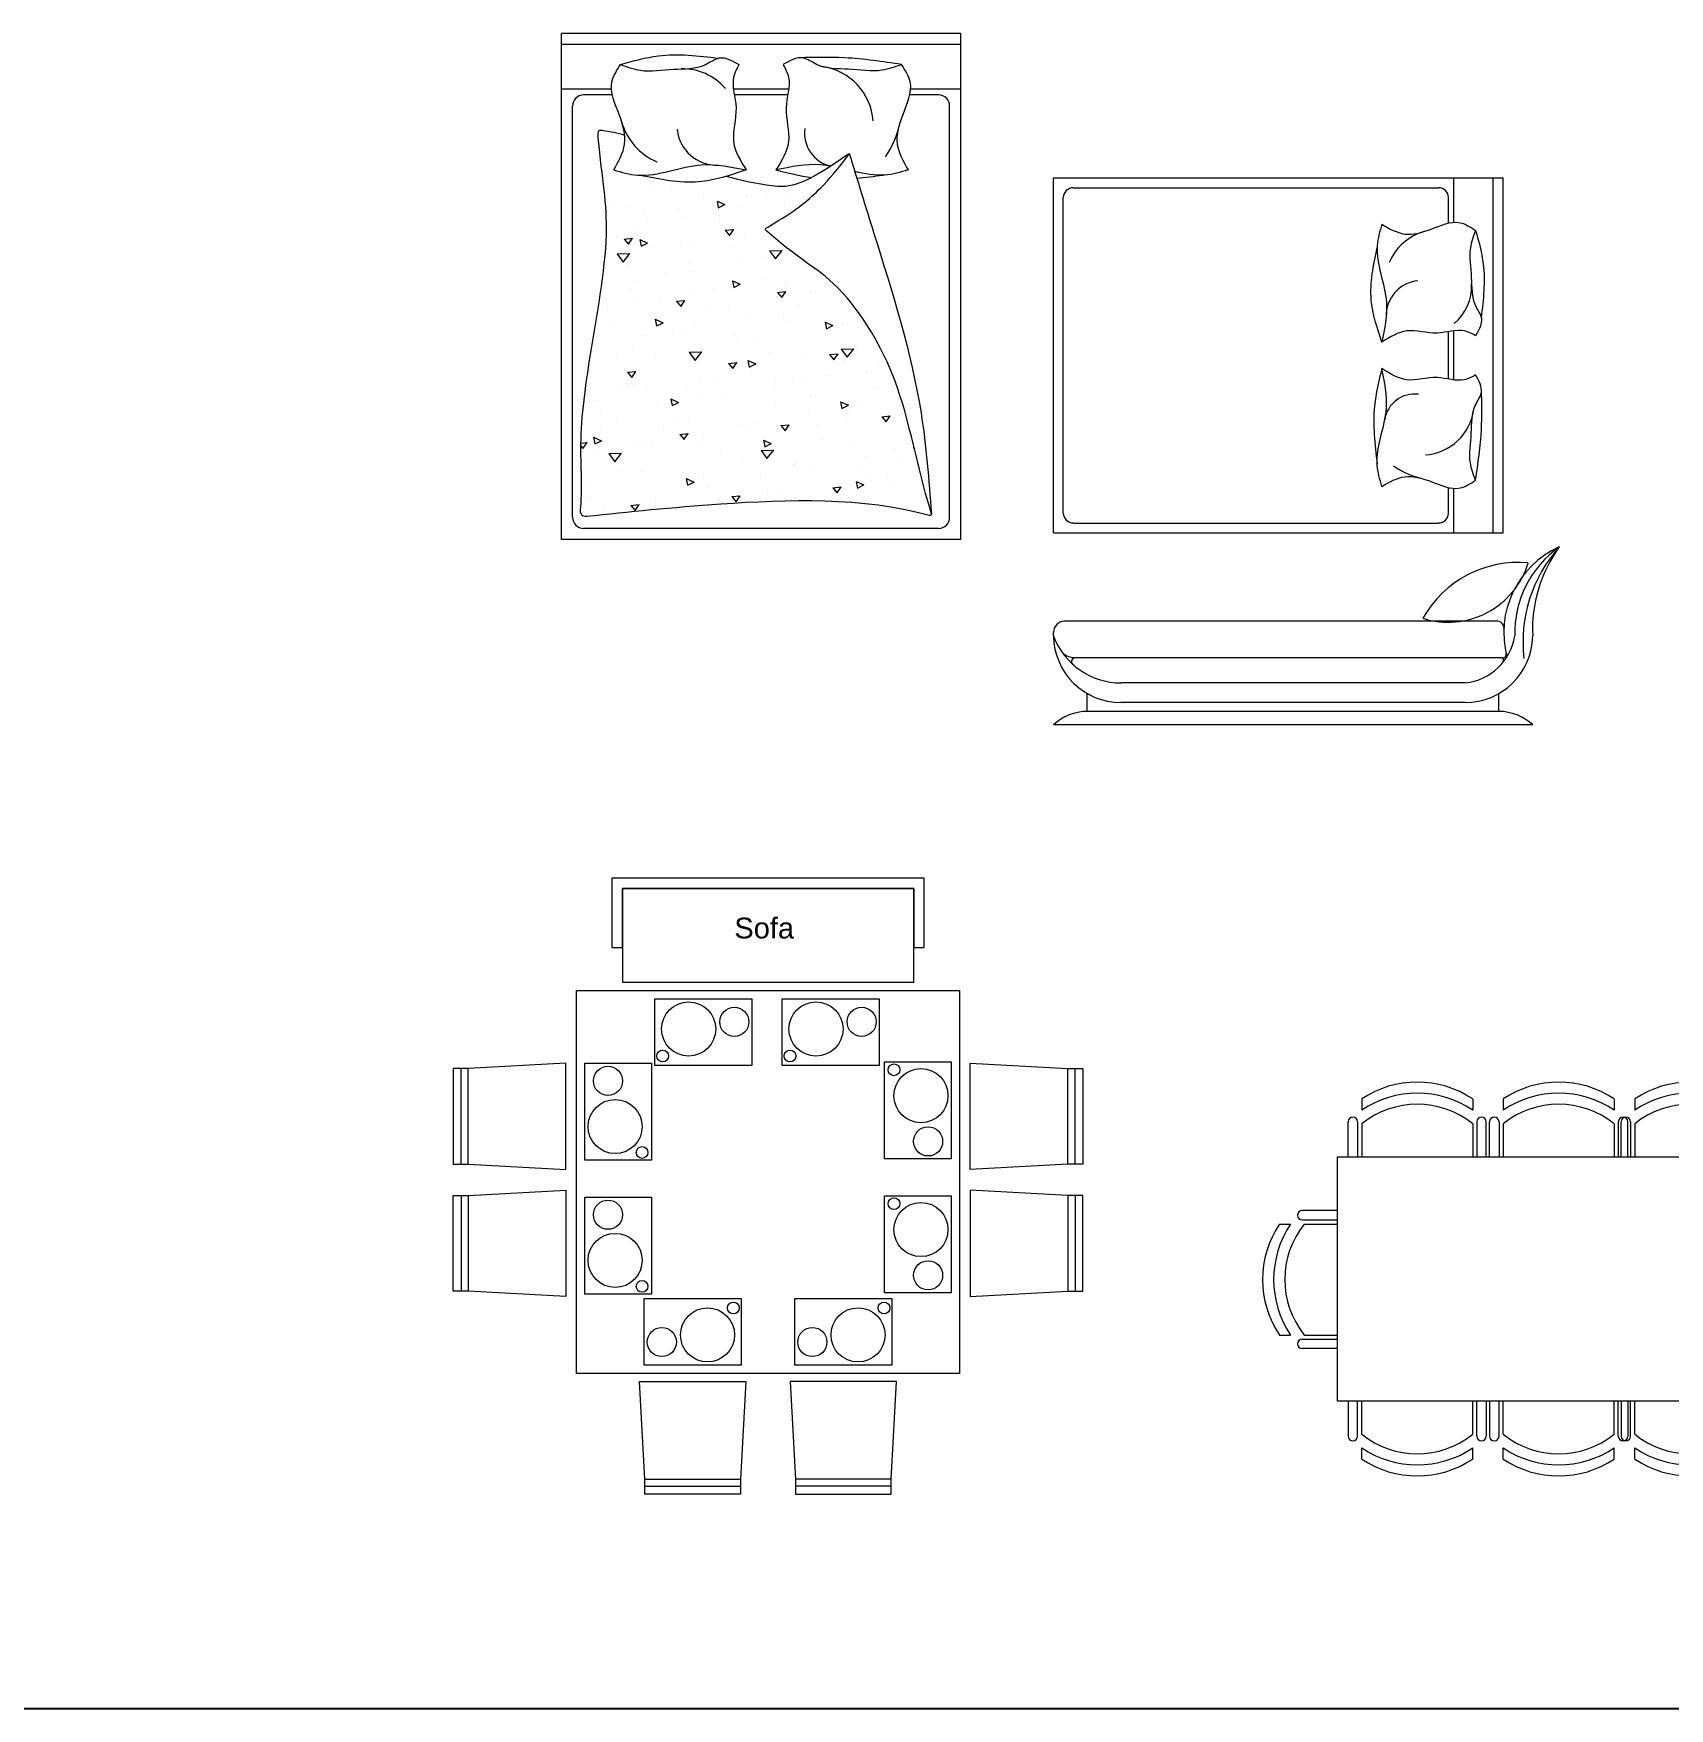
# Model space of a CAD drawing. Header units: millimetres. Extents: x 828494 to 5219521, y -272453 to 431064.
# Drawn here: x 2710968 to 2718343, y 191320 to 198868 of the extents above; entities that cross this region are included whole.
import ezdxf
from ezdxf.enums import TextEntityAlignment as Align

# ---------------------------------------------------------------- set-up
doc = ezdxf.new("R2010")
doc.units = ezdxf.units.MM
doc.header["$LTSCALE"] = 5
doc.header["$MEASUREMENT"] = 0
doc.layers.add('Furniture-Mobius', color=35, linetype='Continuous', lineweight=5)
doc.styles.get("Standard").update_dxf_attribs({"font": 'arial.ttf'})

# ---------------------------------------------------------------- blocks, each defined once
blk = doc.blocks.new('A$C68D15610')
at = {"layer": 'Furniture-Mobius'}
for p, q in [((696.7, 2755.7), (696.7, 2705.8)), ((1196.7, 2755.7), (1196.7, 2705.8)), ((635.5, 2494.5), (635.5, 2653)), ((677.8, 2653), (677.8, 2494.5)), ((696.7, 2643.7), (696.7, 2494.5)), ((1196.7, 2643.7), (1196.7, 2494.5)), ((1215.6, 2653), (1215.6, 2494.5)), ((1257.9, 2494.5), (1257.9, 2653)), ((399.2, 2445.7), (240.7, 2445.7)), ((1499.2, 2445.7), (1657.7, 2445.7)), ((138, 2384.5), (187.9, 2384.5)), ((240.7, 2403.4), (399.2, 2403.4)), ((250, 2384.5), (399.2, 2384.5)), ((1657.7, 2403.4), (1499.2, 2403.4)), ((1648.4, 2384.5), (1499.2, 2384.5)), ((1760.4, 2384.5), (1710.5, 2384.5)), ((138, 1884.5), (187.9, 1884.5)), ((240.7, 1865.6), (399.2, 1865.6)), ((399.2, 1823.3), (240.7, 1823.3)), ((250, 1884.5), (399.2, 1884.5)), ((1648.4, 1884.5), (1499.2, 1884.5)), ((1657.7, 1865.6), (1499.2, 1865.6)), ((1499.2, 1823.3), (1657.7, 1823.3)), ((1760.4, 1884.5), (1710.5, 1884.5)), ((138, 1747.1), (187.9, 1747.1)), ((399.2, 1808.3), (240.7, 1808.3)), ((240.7, 1766), (399.2, 1766)), ((250, 1747.1), (399.2, 1747.1)), ((1499.2, 1808.3), (1657.7, 1808.3)), ((1657.7, 1766), (1499.2, 1766)), ((1648.4, 1747.1), (1499.2, 1747.1)), ((1760.4, 1747.1), (1710.5, 1747.1)), ((138, 1247.1), (187.9, 1247.1)), ((240.7, 1228.3), (399.2, 1228.3)), ((399.2, 1215.7), (240.7, 1215.7)), ((250, 1247.1), (399.2, 1247.1)), ((1648.4, 1247.1), (1499.2, 1247.1)), ((1657.7, 1228.3), (1499.2, 1228.3)), ((1499.2, 1215.7), (1657.7, 1215.7)), ((1760.4, 1247.1), (1710.5, 1247.1)), ((138, 1154.5), (187.9, 1154.5)), ((399.2, 1185.9), (240.7, 1185.9)), ((240.7, 1173.4), (399.2, 1173.4)), ((250, 1154.5), (399.2, 1154.5)), ((1499.2, 1185.9), (1657.7, 1185.9)), ((1657.7, 1173.4), (1499.2, 1173.4)), ((1648.4, 1154.5), (1499.2, 1154.5)), ((1760.4, 1154.5), (1710.5, 1154.5)), ((138, 654.5), (187.9, 654.5)), ((240.7, 635.6), (399.2, 635.6)), ((250, 654.5), (399.2, 654.5)), ((1648.4, 654.5), (1499.2, 654.5)), ((1657.7, 635.6), (1499.2, 635.6)), ((1760.4, 654.5), (1710.5, 654.5)), ((399.2, 593.3), (240.7, 593.3)), ((1499.2, 593.3), (1657.7, 593.3)), ((635.5, 494.5), (635.5, 336)), ((677.8, 336), (677.8, 494.5)), ((696.7, 345.3), (696.7, 494.5)), ((1196.7, 345.3), (1196.7, 494.5)), ((1215.6, 336), (1215.6, 494.5)), ((1257.9, 494.5), (1257.9, 336)), ((696.7, 233.3), (696.7, 283.2)), ((1196.7, 233.3), (1196.7, 283.2))]:
    blk.add_line(p, q, dxfattribs=at)
blk.add_lwpolyline([(399.2, 494.5), (399.2, 2494.5), (1499.2, 2494.5), (1499.2, 494.5)], close=True, dxfattribs=at)
for centre, radius, start, end in [((946.7, 2383.3), 448.5, 56.12322, 123.87678), ((946.7, 2333.4), 448.5, 56.12322, 123.87678), ((946.7, 2333.4), 398.5, 51.1454, 128.8546), ((656.7, 2653), 21.2, 0, 180), ((1236.7, 2653), 21.2, 0, 180), ((240.7, 2424.5), 21.2, 90, 270), ((1657.7, 2424.5), 21.2, 270, 90), ((510.4, 2134.5), 448.5, 146.12322, 213.87678), ((560.3, 2134.5), 448.5, 146.12322, 213.87678), ((560.3, 2134.5), 398.5, 141.1454, 218.8546), ((1338.1, 2134.5), 398.5, 321.1454, 38.8546), ((1338.1, 2134.5), 448.5, 326.12322, 33.87678), ((1388.1, 2134.5), 448.5, 326.12322, 33.87678), ((240.7, 1844.5), 21.2, 90, 270), ((1657.7, 1844.5), 21.2, 270, 90), ((510.4, 1497.1), 448.5, 146.12322, 213.87678), ((560.3, 1497.1), 448.5, 146.12322, 213.87678), ((560.3, 1497.1), 398.5, 141.1454, 218.8546), ((240.7, 1787.2), 21.2, 90, 270), ((1338.1, 1497.1), 398.5, 321.1454, 38.8546), ((1657.7, 1787.2), 21.2, 270, 90), ((1338.1, 1497.1), 448.5, 326.12322, 33.87678), ((1388.1, 1497.1), 448.5, 326.12322, 33.87678), ((240.7, 1207.1), 21.2, 90, 270), ((240.7, 1194.5), 21.2, 90, 270), ((1657.7, 1207.1), 21.2, 270, 90), ((1657.7, 1194.5), 21.2, 270, 90), ((510.4, 904.5), 448.5, 146.12322, 213.87678), ((560.3, 904.5), 448.5, 146.12322, 213.87678), ((560.3, 904.5), 398.5, 141.1454, 218.8546), ((1338.1, 904.5), 398.5, 321.1454, 38.8546), ((1338.1, 904.5), 448.5, 326.12322, 33.87678), ((1388.1, 904.5), 448.5, 326.12322, 33.87678), ((240.7, 614.5), 21.2, 90, 270), ((1657.7, 614.5), 21.2, 270, 90), ((656.7, 336), 21.2, 180, 0), ((946.7, 655.6), 398.5, 231.1454, 308.8546), ((1236.7, 336), 21.2, 180, 0), ((946.7, 655.6), 448.5, 236.12322, 303.87678), ((946.7, 605.7), 448.5, 236.12322, 303.87678)]:
    blk.add_arc(centre, radius, start, end, dxfattribs=at)
blk = doc.blocks.new('chair 1')
at = {"layer": 'Furniture-Mobius'}
for p, q in [((0, 10), (18.36, 9)), ((0, -10), (0, 10)), ((18.36, -9), (0, -10))]:
    blk.add_line(p, q, dxfattribs=at)
for points in [[(21.2, -9), (18.36, -9), (18.36, 9), (21.2, 9)], [(19.71, 9), (21.2, 9), (21.2, -9), (19.71, -9)]]:
    blk.add_lwpolyline(points, close=True, dxfattribs=at)
blk = doc.blocks.new('palte arrng')
at = {"layer": 'Furniture-Mobius', "color": 252}
blk.add_lwpolyline([(-0.509, 0), (-0.0429, 0), (-0.0429, -0.3198), (-0.509, -0.3198)], close=True, dxfattribs=at)
for centre, radius in [((-0.205, -0.1745), 0.13), ((-0.0805, -0.045), 0.0283), ((-0.4245, -0.2089), 0.07)]:
    blk.add_circle(centre, radius, dxfattribs=at)
blk = doc.blocks.new('Rrovat_FRONT_2a')
for p, q in [((923, 466.3), (-1030, 466.3)), ((-1080, 400), (-1080, 416.3)), ((944, 301.8), (-982.6, 301.8)), ((776.1, 188.2), (-776.1, 188.2)), ((-927.7, 60), (-927.7, 140.6)), ((776.1, 100), (-776.1, 100)), ((927.7, 60), (927.7, 140.6)), ((1080, 0), (-1080, 0)), ((927.7, 60), (-927.7, 60))]:
    blk.add_line(p, q)
for centre, radius, start, end in [((1373.2, 415), 423.6, 114.13522, 194.93185), ((1474.6, 413.8), 475.2, 125.30124, 181.66033), ((1678, 373.5), 641.6, 138.15, 186.75176), ((1713.4, 429.4), 634.1, 144.06365, 182.66045), ((1014, 239.9), 491.3, 84.58358, 150.80278), ((698.8, 840.3), 378.3, 252.51509, 342.87127), ((-1030, 416.3), 50, 90, 180), ((918.7, 434.4), 32.2, 344.85028, 82.26044), ((-775.8, 404.3), 304.3, 180.80057, 270.05265), ((-774.2, 514.8), 326.6, 200.57365, 269.77449), ((775.8, 404.3), 304.3, 269.94735, 359.19943), ((748.1, 441.5), 254.9, 276.28721, 350.62769), ((-981.2, 388.4), 86.5, 227.31685, 270.12796), ((945.5, 317), 15.2, 264.56707, 16.48692), ((-982, 284.7), 17.2, 88.03221, 242.90922), ((930.1, 288.7), 19.1, 346.33798, 43.28328), ((-926.2, -167.1), 227.1, 90.37346, 132.62319), ((926.2, -167.1), 227.1, 47.37681, 89.62654)]:
    blk.add_arc(centre, radius, start, end)

msp = doc.modelspace()

# ---------------------------------------------------------------- linework, layer by layer
msp.add_line((2678439.6, 191320.3), (2725741.7, 191320.3))
at = {"layer": 'Furniture-Mobius'}
for p, q in [((2715147.9, 198868.4), (2713347.9, 198868.4)), ((2713347.9, 196588.4), (2713347.9, 198868.4)), ((2715147.9, 198818.1), (2713347.9, 198818.1)), ((2715147.9, 196588.4), (2715147.9, 198868.4)), ((2713573.7, 198618.1), (2713347.9, 198618.1)), ((2713577.9, 198591.4), (2713447.9, 198591.4)), ((2714372.6, 198618.1), (2714123.2, 198618.1)), ((2714368.4, 198591.4), (2714127.3, 198591.4)), ((2715047.9, 198591.4), (2714917.9, 198591.4)), ((2715147.9, 198618.1), (2714922, 198618.1)), ((2713397.9, 196688.4), (2713397.9, 198541.4)), ((2715097.9, 196688.4), (2715097.9, 198541.4)), ((2713552.3, 198230.3), (2713552.3, 198230.3)), ((2715565.8, 198218.1), (2717592.4, 198218.1)), ((2715565.8, 196618.1), (2715565.8, 198218.1)), ((2717370, 198017.3), (2717370, 198218.1)), ((2717547.7, 196618.1), (2717547.7, 198218.1)), ((2717592.4, 196618.1), (2717592.4, 198218.1)), ((2713754, 198159.2), (2713754, 198159.2)), ((2713844.8, 198181.9), (2713844.8, 198181.9)), ((2713989.4, 198144.1), (2713989.4, 198144.1)), ((2714182.3, 198137.5), (2714182.3, 198137.5)), ((2715654.7, 198173.6), (2717301.8, 198173.6)), ((2713579.8, 198106.4), (2713579.8, 198106.4)), ((2713639.8, 198089), (2713639.8, 198089)), ((2713720.9, 198066.7), (2713720.9, 198066.7)), ((2713878, 198080.4), (2713878, 198080.4)), ((2714049.3, 198112.9), (2714084.2, 198097.4)), ((2714049.3, 198112.9), (2714055.2, 198083)), ((2714055.2, 198083), (2714084.1, 198097.4)), ((2714144.1, 198088.2), (2714144.1, 198088.2)), ((2714271, 198131.2), (2714271, 198131.2)), ((2714352.6, 198106.4), (2714352.6, 198106.4)), ((2714380.3, 198135.4), (2714380.3, 198135.4)), ((2715610.2, 196707), (2715610.2, 198129.2)), ((2717346.2, 198013.6), (2717346.2, 198129.2)), ((2713671.7, 197993.9), (2713671.7, 197993.9)), ((2713735.9, 198030.5), (2713735.9, 198030.5)), ((2713907.9, 198041), (2713907.9, 198041)), ((2714058.3, 198022.3), (2714058.3, 198022.3)), ((2713596.9, 197951.5), (2713596.9, 197951.5)), ((2713631.1, 197942.3), (2713650.7, 197919)), ((2713631.2, 197942.3), (2713669.1, 197945.6)), ((2713650.7, 197919), (2713669, 197945.6)), ((2713701.5, 197939.8), (2713736.3, 197924.3)), ((2713701.5, 197939.8), (2713707.3, 197909.9)), ((2713707.3, 197909.9), (2713736.3, 197924.3)), ((2713885.2, 197915.4), (2713885.2, 197915.4)), ((2714086.6, 197982.1), (2714124.6, 197985.5)), ((2714086.6, 197982.2), (2714106.2, 197958.8)), ((2714106.1, 197958.8), (2714124.5, 197985.5)), ((2714173.1, 197944.2), (2714173.1, 197944.2)), ((2713599.7, 197875.1), (2713656.9, 197876.3)), ((2713599.7, 197875.1), (2713626.7, 197838.2)), ((2713626.7, 197838.2), (2713656.9, 197876.3)), ((2713763.4, 197906.5), (2713763.4, 197906.5)), ((2713934.4, 197907), (2713934.4, 197907)), ((2714123.5, 197906.9), (2714123.5, 197906.9)), ((2714164.6, 197844), (2714164.6, 197844)), ((2714268, 197863.1), (2714268, 197863.1)), ((2714285.4, 197889.3), (2714342.5, 197890.5)), ((2714285.4, 197889.3), (2714312.4, 197852.4)), ((2714312.4, 197852.4), (2714342.5, 197890.5)), ((2713651.3, 197826.1), (2713651.3, 197826.1)), ((2713810.4, 197791.8), (2713810.4, 197791.8)), ((2713919.6, 197830.6), (2713919.6, 197830.6)), ((2713928.5, 197796.9), (2713928.5, 197796.9)), ((2714266.4, 197766), (2714266.4, 197766)), ((2713665.5, 197719.5), (2713665.5, 197719.5)), ((2713692.3, 197749.7), (2713692.3, 197749.7)), ((2713947.1, 197706.6), (2713947.1, 197706.6)), ((2714030.2, 197718.8), (2714030.2, 197718.8)), ((2714119.1, 197753.9), (2714125, 197723.9)), ((2714119.1, 197753.8), (2714153.9, 197738.3)), ((2714125, 197723.9), (2714153.9, 197738.4)), ((2714130.7, 197741.9), (2714130.7, 197741.9)), ((2714144.1, 197747.9), (2714144.1, 197747.9)), ((2714321.7, 197701.9), (2714359.7, 197705.3)), ((2714321.7, 197702), (2714341.3, 197678.6)), ((2714341.2, 197678.6), (2714359.6, 197705.3)), ((2714356.8, 197744.4), (2714356.8, 197744.4)), ((2714368.9, 197733.3), (2714368.9, 197733.3)), ((2714472.5, 197704.7), (2714472.5, 197704.7)), ((2713557.9, 197624.4), (2713557.9, 197624.4)), ((2713686.5, 197676.6), (2713686.5, 197676.6)), ((2713794, 197671.6), (2713794, 197671.6)), ((2713866.2, 197662.1), (2713885.8, 197638.8)), ((2713866.3, 197662.1), (2713904.2, 197665.4)), ((2713885.8, 197638.8), (2713904.2, 197665.4)), ((2713896.7, 197652.5), (2713896.7, 197652.5)), ((2714020.1, 197632.7), (2714020.1, 197632.7)), ((2714103.2, 197630.8), (2714103.2, 197630.8)), ((2714420.4, 197647.8), (2714420.4, 197647.8)), ((2713562.5, 197561.4), (2713562.5, 197561.4)), ((2713771.3, 197580.8), (2713806.1, 197565.3)), ((2713771.3, 197580.8), (2713777.1, 197550.9)), ((2713777.1, 197550.9), (2713806.1, 197565.3)), ((2713948, 197553.5), (2713948, 197553.5)), ((2714184.2, 197600.6), (2714184.2, 197600.6)), ((2714348.5, 197589.5), (2714348.5, 197589.5)), ((2714376.1, 197568.4), (2714376.1, 197568.4)), ((2714536.8, 197567.9), (2714571.6, 197552.4)), ((2714536.8, 197567.9), (2714542.6, 197538)), ((2714540.4, 197544.5), (2714540.4, 197544.5)), ((2714542.6, 197538), (2714571.6, 197552.4)), ((2714614.4, 197559.8), (2714614.4, 197559.8)), ((2714686, 197545), (2714686, 197545)), ((2713711.8, 197506.3), (2713711.8, 197506.3)), ((2713849.2, 197519.7), (2713849.2, 197519.7)), ((2713896.2, 197517.5), (2713896.2, 197517.5)), ((2714130.7, 197506.8), (2714130.7, 197506.8)), ((2714142.1, 197479), (2714142.1, 197479)), ((2714224.6, 197474.3), (2714224.6, 197474.3)), ((2717346.2, 197310.9), (2717346.2, 197525.2)), ((2717370, 197307.2), (2717370, 197528.9)), ((2713595.7, 197406), (2713595.7, 197406)), ((2713667.5, 197453.1), (2713667.5, 197453.1)), ((2713772.3, 197402.3), (2713772.3, 197402.3)), ((2713923.6, 197432.3), (2713980.8, 197433.5)), ((2713923.6, 197432.3), (2713950.6, 197395.4)), ((2713950.6, 197395.4), (2713980.8, 197433.5)), ((2714101.4, 197381.9), (2714139.3, 197385.2)), ((2714101.4, 197381.9), (2714120.9, 197358.6)), ((2714120.9, 197358.6), (2714139.3, 197385.3)), ((2714188.9, 197394.8), (2714223.7, 197379.3)), ((2714188.9, 197394.8), (2714194.7, 197364.9)), ((2714286.9, 197430.9), (2714286.9, 197430.9)), ((2714440.9, 197403.6), (2714440.9, 197403.6)), ((2714556.8, 197421.8), (2714594.8, 197425.1)), ((2714556.8, 197421.8), (2714576.4, 197398.4)), ((2714562, 197429.8), (2714562, 197429.8)), ((2714576.4, 197398.4), (2714594.7, 197425.1)), ((2714609.3, 197446.4), (2714666.4, 197447.6)), ((2714609.3, 197446.5), (2714636.3, 197409.5)), ((2714621.6, 197394.9), (2714621.6, 197394.9)), ((2714636.3, 197409.6), (2714666.4, 197447.6)), ((2714677.1, 197450.8), (2714677.1, 197450.8)), ((2713645.9, 197342.1), (2713683.9, 197345.4)), ((2713645.9, 197342.1), (2713665.5, 197318.7)), ((2713665.4, 197318.7), (2713683.8, 197345.4)), ((2713968.6, 197309.3), (2713968.6, 197309.3)), ((2714032.8, 197319.8), (2714032.8, 197319.8)), ((2714100.6, 197359), (2714100.6, 197359)), ((2714194.7, 197364.9), (2714223.7, 197379.3)), ((2714204.7, 197356.5), (2714204.7, 197356.5)), ((2714314.4, 197306.9), (2714314.4, 197306.9)), ((2714438.1, 197314.6), (2714438.1, 197314.6)), ((2714542.7, 197325.6), (2714542.7, 197325.6)), ((2714724.1, 197344.7), (2714724.1, 197344.7)), ((2714778.8, 197372.7), (2714778.8, 197372.7)), ((2713623.2, 197282.1), (2713623.2, 197282.1)), ((2713648.3, 197287.1), (2713648.3, 197287.1)), ((2713674.7, 197288.1), (2713674.7, 197288.1)), ((2713732.4, 197262.1), (2713732.4, 197262.1)), ((2713913, 197279.5), (2713913, 197279.5)), ((2713976.7, 197243.8), (2713976.7, 197243.8)), ((2714070.3, 197231.2), (2714070.3, 197231.2)), ((2714306.5, 197278.4), (2714306.5, 197278.4)), ((2714387.6, 197305.5), (2714387.6, 197305.5)), ((2714470.6, 197231.1), (2714470.6, 197231.1)), ((2714771.8, 197270.7), (2714771.8, 197270.7)), ((2713496.2, 197214.9), (2713496.2, 197214.9)), ((2713524.4, 197171.9), (2713524.4, 197171.9)), ((2713779.3, 197206.2), (2713779.3, 197206.2)), ((2713834.1, 197184), (2713834.1, 197184)), ((2713841, 197221.7), (2713875.9, 197206.2)), ((2713841, 197221.7), (2713846.9, 197191.8)), ((2713846.9, 197191.8), (2713875.8, 197206.2)), ((2714314.1, 197199.4), (2714314.1, 197199.4)), ((2714460.4, 197160.3), (2714460.4, 197160.3)), ((2714606.6, 197208.9), (2714612.4, 197178.9)), ((2714606.6, 197208.8), (2714641.4, 197193.3)), ((2714612.4, 197178.9), (2714641.4, 197193.4)), ((2714696.6, 197207.4), (2714696.6, 197207.4)), ((2714867, 197221.3), (2714867, 197221.3)), ((2713525.3, 197095.1), (2713525.3, 197095.1)), ((2713598, 197136.8), (2713598, 197136.8)), ((2713806.8, 197082.2), (2713806.8, 197082.2)), ((2713852.7, 197128.6), (2713852.7, 197128.6)), ((2713920.2, 197114.6), (2713920.2, 197114.6)), ((2714158.4, 197106), (2714158.4, 197106)), ((2714190.2, 197084.2), (2714190.2, 197084.2)), ((2714216.5, 197119.9), (2714216.5, 197119.9)), ((2714224.3, 197113.1), (2714224.3, 197113.1)), ((2714336.5, 197101.7), (2714374.4, 197105)), ((2714336.5, 197101.7), (2714356.1, 197078.4)), ((2714356, 197078.4), (2714374.4, 197105.1)), ((2714498, 197107.1), (2714498, 197107.1)), ((2714633, 197132), (2714633, 197132)), ((2714647.8, 197155.5), (2714647.8, 197155.5)), ((2714791.9, 197141.6), (2714829.9, 197144.9)), ((2714791.9, 197141.6), (2714811.5, 197118.2)), ((2714811.5, 197118.2), (2714829.8, 197144.9)), ((2713434.3, 197011.6), (2713445.1, 196998.7)), ((2713434.5, 197022.8), (2713463.5, 197025.3)), ((2713445.1, 196998.7), (2713463.4, 197025.4)), ((2713493.2, 197048.7), (2713499, 197018.7)), ((2713493.2, 197048.6), (2713528, 197033.1)), ((2713499, 197018.7), (2713528, 197033.2)), ((2713686.2, 197025.2), (2713686.2, 197025.2)), ((2713728.8, 197013.4), (2713728.8, 197013.4)), ((2713751.9, 197018.7), (2713751.9, 197018.7)), ((2713881, 197061.9), (2713919, 197065.2)), ((2713881, 197061.9), (2713900.6, 197038.5)), ((2713900.5, 197038.5), (2713918.9, 197065.2)), ((2713963, 197006.3), (2713963, 197006.3)), ((2713988.1, 197065.9), (2713988.1, 197065.9)), ((2714258.7, 197035.8), (2714293.5, 197020.3)), ((2714258.7, 197035.8), (2714264.5, 197005.9)), ((2714264.5, 197005.9), (2714293.5, 197020.3)), ((2714523.9, 197040.3), (2714523.9, 197040.3)), ((2714654.2, 197031.2), (2714654.2, 197031.2)), ((2713515.8, 196971.5), (2713515.8, 196971.5)), ((2713561.9, 196975.3), (2713619, 196976.5)), ((2713561.9, 196975.3), (2713588.9, 196938.4)), ((2713588.9, 196938.4), (2713619, 196976.5)), ((2714066.2, 196969), (2714066.2, 196969)), ((2714165.6, 196941.1), (2714165.6, 196941.1)), ((2714247.6, 196989.5), (2714304.7, 196990.6)), ((2714247.6, 196989.5), (2714274.5, 196952.6)), ((2714274.6, 196952.6), (2714304.7, 196990.6)), ((2714403.9, 196932.5), (2714403.9, 196932.5)), ((2714717.2, 196963.3), (2714717.2, 196963.3)), ((2714852.2, 196997), (2714852.2, 196997)), ((2714878.5, 196958.4), (2714878.5, 196958.4)), ((2714933.2, 197003.6), (2714937.2, 197003.7)), ((2714933.2, 197003.6), (2714939.3, 196995.3)), ((2713604.8, 196898.2), (2713604.8, 196898.2)), ((2713708.9, 196895.2), (2713708.9, 196895.2)), ((2713910.8, 196862.7), (2713945.6, 196847.2)), ((2713910.8, 196862.7), (2713916.6, 196832.8)), ((2713942.3, 196853.8), (2713942.3, 196853.8)), ((2713990.5, 196882.3), (2713990.5, 196882.3)), ((2714244.8, 196868.9), (2714244.8, 196868.9)), ((2714399.9, 196925.1), (2714399.9, 196925.1)), ((2714400.2, 196920.1), (2714400.2, 196920.1)), ((2714481, 196916.1), (2714481, 196916.1)), ((2714681.7, 196907.2), (2714681.7, 196907.2)), ((2714728.3, 196881.8), (2714728.3, 196881.8)), ((2714818.9, 196885.2), (2714818.9, 196885.2)), ((2713455.4, 196781.6), (2713455.4, 196781.6)), ((2713457.1, 196825.7), (2713457.1, 196825.7)), ((2713480.9, 196783), (2713480.9, 196783)), ((2713916.6, 196832.8), (2713945.6, 196847.2)), ((2713931.7, 196851.7), (2713931.7, 196851.7)), ((2714008.7, 196821.7), (2714008.7, 196821.7)), ((2714116.1, 196781.7), (2714154.1, 196785)), ((2714116.1, 196781.7), (2714135.7, 196758.4)), ((2714135.6, 196758.4), (2714154, 196785)), ((2714146.6, 196806.5), (2714146.6, 196806.5)), ((2714276, 196809.8), (2714276, 196809.8)), ((2714346.6, 196790.8), (2714346.6, 196790.8)), ((2714571.6, 196821.5), (2714609.5, 196824.8)), ((2714571.6, 196821.6), (2714591.2, 196798.2)), ((2714582.8, 196838), (2714582.8, 196838)), ((2714591.1, 196798.2), (2714609.5, 196824.9)), ((2714676.4, 196849.8), (2714711.2, 196834.3)), ((2714676.4, 196849.8), (2714682.2, 196819.9)), ((2714682.2, 196819.9), (2714711.2, 196834.3)), ((2714837.9, 196831.4), (2714837.9, 196831.4)), ((2717346.2, 196707), (2717346.2, 196822.5)), ((2717370, 196618.1), (2717370, 196818.8)), ((2713536.3, 196727.4), (2713536.3, 196727.4)), ((2713660.6, 196741.9), (2713680.2, 196718.5)), ((2713660.7, 196741.8), (2713698.6, 196745.2)), ((2713680.2, 196718.5), (2713698.5, 196745.2)), ((2713772.5, 196774.5), (2713772.5, 196774.5)), ((2713818.3, 196738.6), (2713818.3, 196738.6)), ((2714411.1, 196767.5), (2714411.1, 196767.5)), ((2714604.3, 196766.6), (2714604.3, 196766.6)), ((2714649.3, 196758.9), (2714649.3, 196758.9)), ((2714972.9, 196767), (2714972.9, 196767)), ((2715047.9, 196638.4), (2713447.9, 196638.4)), ((2715654.7, 196662.5), (2717301.8, 196662.5)), ((2715147.9, 196588.4), (2713347.9, 196588.4)), ((2715565.8, 196618.1), (2717592.4, 196618.1))]:
    msp.add_line(p, q, dxfattribs=at)
for points in [[(2714982.8, 195062.2), (2713575.8, 195062.2), (2713575.8, 194749.3), (2713622.7, 194749.3), (2713622.7, 195015.3), (2714935.9, 195015.3), (2714935.9, 194749.3), (2714982.8, 194749.3)], [(2714935.9, 195015.3), (2713622.7, 195015.3), (2713622.7, 194749.3), (2713622.7, 194593.2), (2714935.9, 194593.2)]]:
    msp.add_lwpolyline(points, close=True, dxfattribs=at)
at = {"layer": 'Furniture-Mobius', "lineweight": 18}
msp.add_lwpolyline([(2715142.3, 192830.2), (2713416.3, 192830.2), (2713416.3, 194556.1), (2715142.3, 194556.1)], close=True, dxfattribs=at)
at = {"layer": 'Furniture-Mobius'}
for centre, radius, start, end in [((2713895.6, 198458.7), 250.3, 40.1552, 91.89049), ((2714487, 198455.1), 266.7, 4.16106, 82.34383), ((2713447.9, 198541.4), 50, 90, 180), ((2715047.9, 198541.4), 50, 0, 90), ((2713885.5, 198544.1), 275.7, 196.10155, 246.90491), ((2714596.6, 198419.4), 152.6, 172.30633, 256.97918), ((2714487.3, 198540.1), 393.2, 324.77821, 346.11832), ((2714046.9, 198453.1), 177.8, 185.30374, 272.10826), ((2715654.7, 198129.2), 44.4, 90, 180), ((2717301.8, 198129.2), 44.4, 0, 90), ((2717304.2, 197740.2), 245.1, 106.10155, 156.90491), ((2717223.3, 197596.7), 158.1, 95.30374, 182.10826), ((2717228.2, 197731.2), 222.5, 310.1552, 1.89049), ((2717193.4, 197108.1), 135.6, 82.30633, 172.09181), ((2717225, 197205.5), 237.1, 274.16106, 352.34383), ((2717300.6, 197205.2), 349.5, 234.77821, 256.11832), ((2715654.7, 196707), 44.4, 180, 270), ((2717301.8, 196707), 44.4, 270, 0), ((2713447.9, 196688.4), 50, 180, 270), ((2715047.9, 196688.4), 50, 270, 0)]:
    msp.add_arc(centre, radius, start, end, dxfattribs=at)
for points in [[(2713614.6, 198728.7), (2713785, 198767.8), (2714056, 198757.4)], [(2713614.6, 198728.7), (2713702.9, 198702.6), (2713853.1, 198707.4), (2713997.4, 198728.7), (2714059.4, 198758.1), (2714148.3, 198728.7)], [(2714881.1, 198728.7), (2714792.9, 198702.6), (2714642.7, 198707.4), (2714498.3, 198728.7), (2714436.3, 198758.1), (2714347.4, 198728.7)], [(2714881.1, 198728.7), (2714624.1, 198758.7), (2714423.2, 198758.9)], [(2713583.5, 198253.5), (2713632.8, 198370.1), (2713609.4, 198500), (2713575.7, 198650.6), (2713614.6, 198728.7)], [(2714148.3, 198728.7), (2714124.1, 198671.8), (2714134.9, 198534.2), (2714124.1, 198380.5), (2714180.7, 198253.5)], [(2714347.4, 198728.7), (2714371.7, 198671.8), (2714360.9, 198534.2), (2714371.7, 198380.5), (2714315.1, 198253.5)], [(2714912.3, 198253.5), (2714863, 198370.1), (2714886.3, 198500), (2714920.1, 198650.6), (2714881.1, 198728.7)], [(2714644.9, 198328.9), (2714756.5, 197967.2), (2714968.9, 197159.2), (2715015.7, 196703.5)], [(2713583.5, 198253.5), (2713690.2, 198230.4), (2713979.3, 198276.7), (2714180.7, 198253.5)], [(2714180.7, 198253.5), (2713966.4, 198199.8), (2713703.1, 198229.7)], [(2717045.9, 198008.6), (2717025.3, 197913.8), (2717066.5, 197656.8), (2717045.9, 197477.8)], [(2717045.9, 198008.6), (2717149.5, 197964.8), (2717264.9, 197985.6), (2717398.9, 198015.6), (2717468.3, 197981)], [(2717468.3, 197981), (2717445.1, 197902.5), (2717449.3, 197769), (2717468.3, 197640.7), (2717494.4, 197585.6), (2717468.3, 197506.6)], [(2717468.3, 197981), (2717503, 197829.5), (2717493.8, 197588.7)], [(2717045.9, 197477.8), (2716998.2, 197668.2), (2717024.7, 197902.3)], [(2717468.3, 197506.6), (2717417.7, 197528.1), (2717295.4, 197518.5), (2717158.7, 197528.1), (2717045.9, 197477.8)], [(2717045.9, 197358.3), (2717012.7, 197190.2), (2717024.9, 196929.8)], [(2717045.9, 196827.5), (2717025.3, 196922.4), (2717066.5, 197179.4), (2717045.9, 197358.3)], [(2717468.3, 197329.6), (2717417.7, 197308), (2717295.4, 197317.6), (2717158.7, 197308), (2717045.9, 197358.3)], [(2717468.3, 196855.2), (2717445.1, 196933.6), (2717449.3, 197067.1), (2717468.3, 197195.5), (2717494.4, 197250.5), (2717468.3, 197329.6)], [(2717468.3, 196855.2), (2717494.9, 197083.7), (2717495.1, 197262.2)], [(2717045.9, 196827.5), (2717149.5, 196871.3), (2717264.9, 196850.6), (2717398.9, 196820.6), (2717468.3, 196855.2)]]:
    msp.add_spline(points, degree=3, dxfattribs=at)
for points, knots in [([(2713633.2, 198409.4), (2713601.5, 198418.6), (2713563.2, 198427), (2713508.9, 198433.9), (2713528.7, 198220.3), (2713579.3, 197977.8), (2713472, 197422.7), (2713423.1, 197030.9), (2713442.4, 196826.2), (2713430.6, 196696.6), (2713453, 196694.1), (2713462.1, 196693.1)], [3985.05903, 3985.05903, 3985.05903, 3985.05903, 4080.88352, 4095.097586, 4129.948642, 4553.773643, 5047.299708, 5447.379817, 5706.978712, 5742.134282, 5766.267478, 5766.267478, 5766.267478, 5766.267478]), ([(2713462.1, 196693.1), (2713652.5, 196713.3), (2714093.2, 196760), (2714720.6, 196780.7), (2715020.8, 196693.3), (2714955.2, 196892.2), (2714887.9, 197315.6), (2714569.1, 197802.9), (2714445.7, 197822.3), (2714263.4, 197987.4), (2714406.5, 198070.4), (2714512.9, 198161.7), (2714593.8, 198257.4), (2714649.9, 198331.7), (2714423.7, 198169.8), (2714298.9, 198177.1), (2714159.5, 198204.6), (2714089.6, 198224.4)], [5766.267478, 5766.267478, 5766.267478, 5766.267478, 6326.544882, 7063.125625, 7075.853468, 7104.137891, 7482.255608, 7822.118426, 8365.070605, 8376.683952, 8384.467459, 8620.875161, 8806.816714, 8824.217175, 8839.174614, 9041.086843, 9254.378307, 9254.378307, 9254.378307, 9254.378307]), ([(2714562.3, 198270.8), (2714547, 198273.5), (2714464.7, 198284.8), (2714382.2, 198267.6), (2714315.1, 198253.5)], [355.798164, 355.798164, 355.798164, 355.798164, 402.016842, 604.685285, 604.685285, 604.685285, 604.685285]), ([(2714912.3, 198253.5), (2714876.7, 198243.3), (2714796.5, 198220.2), (2714715.6, 198235.4), (2714670.3, 198246.1)], [0, 0, 0, 0, 109.214696, 246.634525, 246.634525, 246.634525, 246.634525])]:
    msp.add_open_spline(points, degree=3, knots=knots, dxfattribs=at)
for points in [[(2714315.1, 198253.5), (2714368.7, 198240.3), (2714422.3, 198227), (2714476.4, 198219.5)], [(2714679.2, 198217.2), (2714718.4, 198220.5), (2714757.8, 198225.2), (2714797.1, 198229.9)]]:
    msp.add_open_spline(points, degree=3, dxfattribs=at)

# ---------------------------------------------------------------- block references
msp.add_blockref('Rrovat_FRONT_2a', (2716645.8, 195753.5), dxfattribs=at)
for name, p, xscale, yscale, zscale, rotation in [('palte arrng', (2713729.2, 194218.6), 938.0156519127777, 938.0156519127777, 938.0156519127777, 180), ('palte arrng', (2714303.1, 194218.6), 938.0156519127777, 938.0156519127777, 938.0156519127777, 180), ('palte arrng', (2713753.9, 193750.5), 938.0156519127777, 938.0156519127777, 938.0156519127777, 270), ('palte arrng', (2714804.8, 194274), 938.0156519127777, 938.0156519127777, 938.0156519127777, 90), ('chair 1', (2713368.1, 193416.2), 23.9715111044934, 23.9715111044934, 23.9715111044934, 180), ('palte arrng', (2713753.9, 193147.2), 938.0156519127777, 938.0156519127777, 938.0156519127777, 270), ('palte arrng', (2714804.8, 193670.7), 938.0156519127777, 938.0156519127777, 938.0156519127777, 90), ('chair 1', (2715190.5, 193416.2), -23.9715111044934, 23.97151110437699, 23.97151110444351, 180), ('chair 1', (2713940.1, 192794), 23.97151110437699, 23.97151110437699, 23.97151110437699, 270), ('chair 1', (2714618.5, 192794), -23.97151110437699, 23.97151110437699, 23.97151110444351, 90)]:
    msp.add_blockref(name, p, dxfattribs=dict(at, xscale=xscale, yscale=yscale, zscale=zscale, rotation=rotation))
for name, p, xscale, yscale, zscale in [('chair 1', (2713368.1, 193988.8), -23.9715111044934, 23.97151110437699, 23.97151110444351), ('chair 1', (2715190.5, 193988.8), 23.9715111044934, 23.9715111044934, 23.9715111044934), ('palte arrng', (2714198.8, 193167.7), 938.0156519127777, 938.0156519127777, 938.0156519127777), ('palte arrng', (2714877.4, 193167.7), 938.0156519127777, 938.0156519127777, 938.0156519127777)]:
    msp.add_blockref(name, p, dxfattribs=dict(at, xscale=xscale, yscale=yscale, zscale=zscale))
at = {"layer": 'Furniture-Mobius', "extrusion": (0, 0, -1), "xscale": -1, "zscale": -1, "rotation": 270}
msp.add_blockref('A$C68D15610', (-2719340.1, 192306.5), dxfattribs=at)

# ---------------------------------------------------------------- texts
at = {"layer": 'Furniture-Mobius'}
msp.add_text('Sofa', height=93.8, dxfattribs=at).set_placement((2714262, 194790.4), align=Align.CENTER)

doc.saveas('drawing.dxf')
